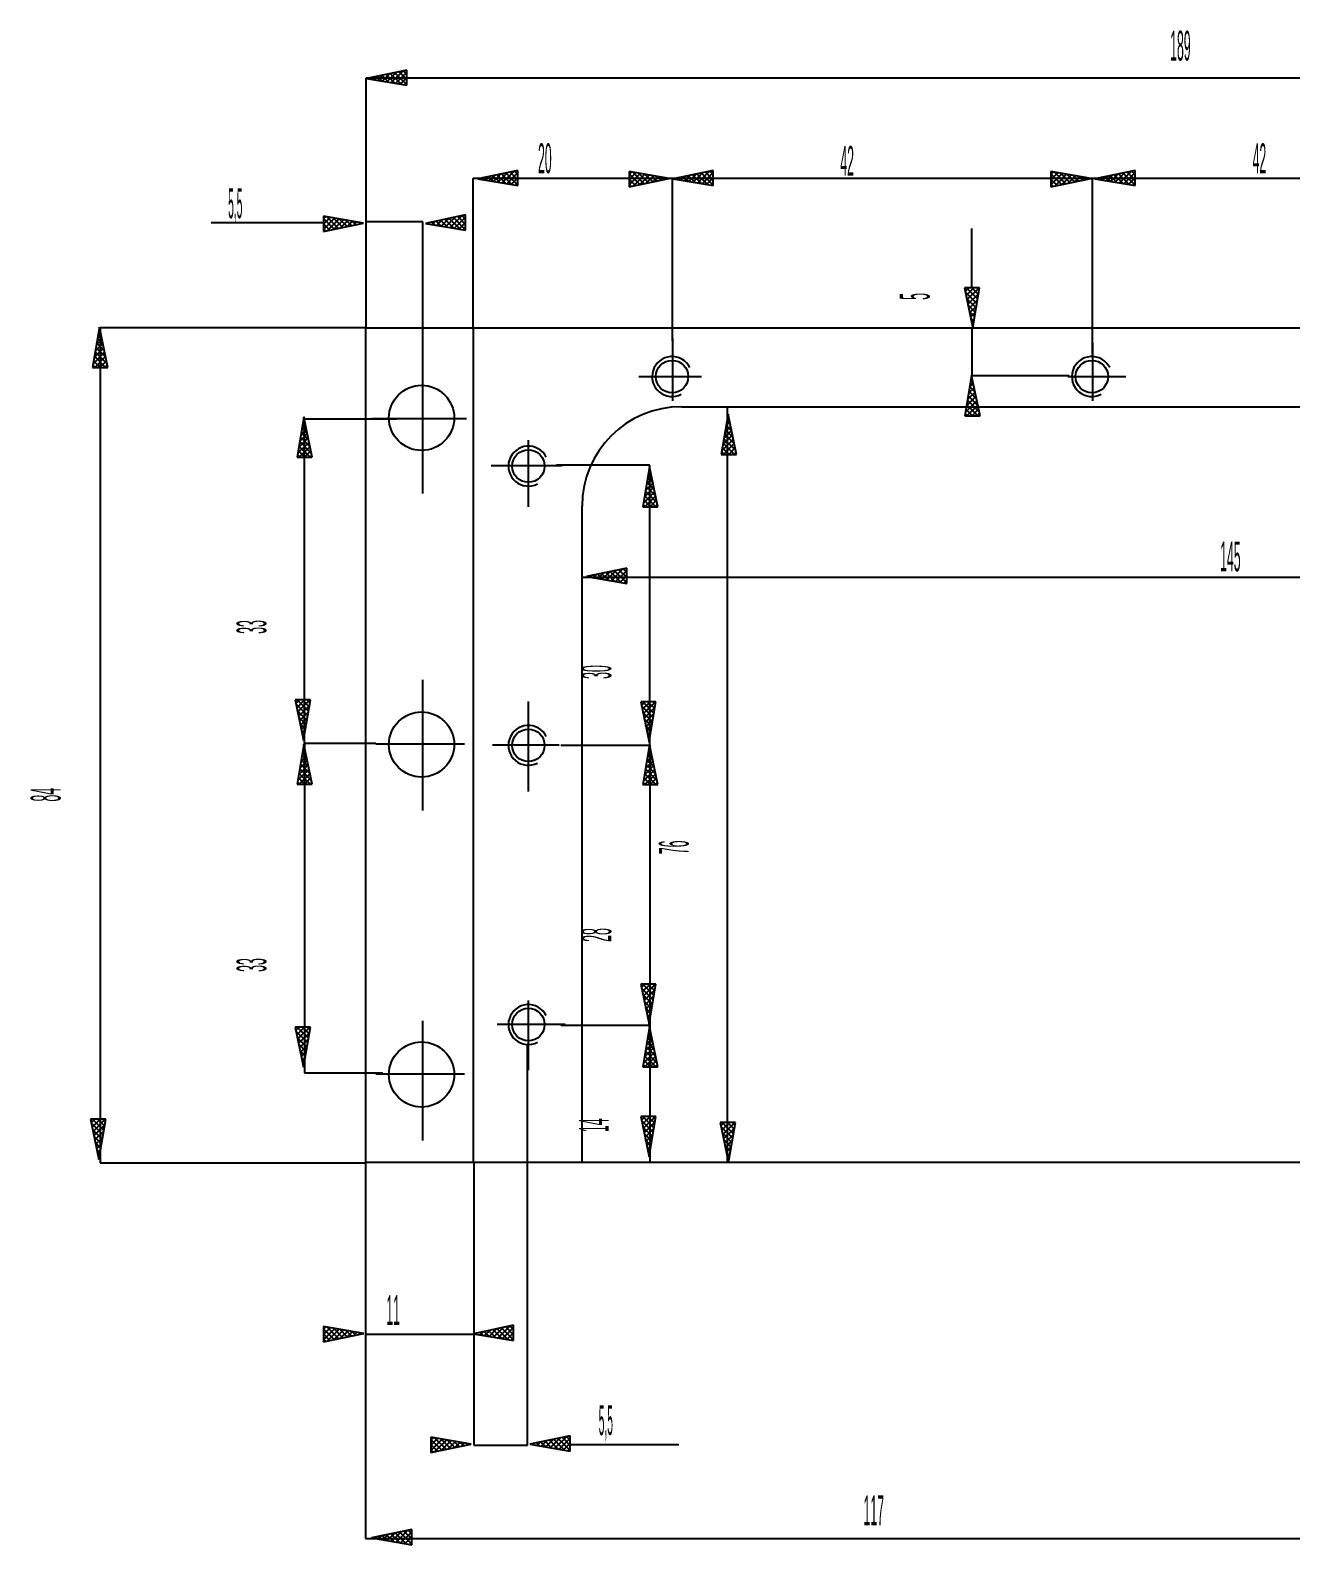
# Model space of a CAD drawing. Extents: x 1.2 to 11.13, y 0.34 to 6.71.
# Drawn here: x 1.2 to 6.19, y 0.71 to 6.71 of the extents above; entities that cross this region are included whole.
import ezdxf

# ---------------------------------------------------------------- set-up
doc = ezdxf.new("R2010")
doc.units = 0
doc.header["$LTSCALE"] = 10
doc.linetypes.add('DASHDOT', pattern=[1, 0.5, -0.25, 0, -0.25])
doc.layers.add('1', color=1, linetype='CONTINUOUS')

msp = doc.modelspace()

# ---------------------------------------------------------------- linework, layer by layer
at = {"layer": '1', "color": 1, "linetype": 'CONTINUOUS'}
for p, q in [((2.6932, 6.5543), (2.5339, 6.521)), ((2.6521, 6.5457), (2.6138, 6.5074)), ((2.6782, 6.5511), (2.6315, 6.5044)), ((2.6932, 6.496), (2.645, 6.5442)), ((2.6932, 6.5455), (2.6491, 6.5014)), ((2.6932, 6.5166), (2.6621, 6.5478)), ((2.6932, 6.5373), (2.6792, 6.5513)), ((2.6932, 6.4939), (2.6932, 6.5543)), ((2.6932, 6.4939), (2.6932, 6.5543)), ((9.9709, 6.5216), (2.5314, 6.5216)), ((2.5314, 6.5216), (2.5314, 5.533)), ((2.5339, 6.521), (2.5339, 6.521)), ((2.5339, 6.521), (2.6932, 6.4939)), ((2.5464, 6.5189), (2.5425, 6.5228)), ((2.5477, 6.5239), (2.5433, 6.5194)), ((2.5713, 6.5147), (2.5596, 6.5264)), ((2.5738, 6.5294), (2.5609, 6.5164)), ((2.5962, 6.5104), (2.5767, 6.5299)), ((2.5999, 6.5348), (2.5786, 6.5134)), ((2.6211, 6.5062), (2.5938, 6.5335)), ((2.626, 6.5402), (2.5962, 6.5104)), ((2.646, 6.5019), (2.6109, 6.5371)), ((2.6709, 6.4977), (2.6279, 6.5406)), ((2.6932, 6.5248), (2.6668, 6.4984)), ((2.6932, 6.5042), (2.6844, 6.4954)), ((2.9566, 5.5288), (2.9566, 6.1263)), ((2.9566, 6.1263), (3.7444, 6.1263)), ((3.1334, 6.1565), (2.9741, 6.1233)), ((2.9741, 6.1233), (2.9741, 6.1233)), ((2.9741, 6.1233), (3.1334, 6.0961)), ((2.9865, 6.1212), (2.9826, 6.1251)), ((2.9879, 6.1262), (2.9834, 6.1217)), ((3.0114, 6.1169), (2.9997, 6.1286)), ((3.014, 6.1316), (3.001, 6.1187)), ((3.0363, 6.1127), (3.0168, 6.1322)), ((3.0401, 6.1371), (3.0187, 6.1157)), ((3.0612, 6.1084), (3.0339, 6.1358)), ((3.0661, 6.1425), (3.0363, 6.1127)), ((3.0861, 6.1042), (3.051, 6.1393)), ((3.0922, 6.1479), (3.054, 6.1097)), ((3.111, 6.0999), (3.0681, 6.1429)), ((3.1183, 6.1534), (3.0716, 6.1066)), ((3.1334, 6.0983), (3.0852, 6.1465)), ((3.1334, 6.1477), (3.0893, 6.1036)), ((3.1334, 6.1189), (3.1022, 6.15)), ((3.1334, 6.1271), (3.1069, 6.1006)), ((3.1334, 6.1396), (3.1193, 6.1536)), ((3.1334, 6.0961), (3.1334, 6.1565)), ((3.1334, 6.0961), (3.1334, 6.1565)), ((3.733, 6.1243), (3.5737, 6.1515)), ((3.5737, 6.1515), (3.5737, 6.0911)), ((3.5737, 6.1515), (3.5737, 6.0911)), ((3.5831, 6.1499), (3.5737, 6.1406)), ((3.6007, 6.1469), (3.5737, 6.1199)), ((3.6183, 6.1439), (3.5737, 6.0993)), ((3.6165, 6.1), (3.5737, 6.1427)), ((3.5737, 6.0911), (3.733, 6.1243)), ((3.5994, 6.0964), (3.5737, 6.1221)), ((3.6335, 6.1036), (3.5881, 6.149)), ((3.636, 6.1409), (3.5895, 6.0944)), ((3.6506, 6.1071), (3.613, 6.1448)), ((3.6536, 6.1379), (3.6156, 6.0998)), ((3.6677, 6.1107), (3.6379, 6.1405)), ((3.6713, 6.1349), (3.6417, 6.1053)), ((3.6848, 6.1143), (3.6628, 6.1363)), ((3.6889, 6.1318), (3.6678, 6.1107)), ((3.7019, 6.1178), (3.6877, 6.1321)), ((3.7066, 6.1288), (3.6939, 6.1161)), ((3.719, 6.1214), (3.7126, 6.1278)), ((3.7242, 6.1258), (3.72, 6.1216)), ((3.733, 6.1243), (3.733, 6.1243)), ((3.7444, 6.1263), (3.7444, 5.4809)), ((3.7444, 6.1263), (5.4077, 6.1263)), ((3.9075, 6.1565), (3.7482, 6.1233)), ((3.7482, 6.1233), (3.7482, 6.1233)), ((3.7482, 6.1233), (3.9075, 6.0961)), ((3.7607, 6.1212), (3.7568, 6.1251)), ((3.762, 6.1262), (3.7576, 6.1217)), ((3.7856, 6.1169), (3.7739, 6.1286)), ((3.7881, 6.1316), (3.7752, 6.1187)), ((3.8105, 6.1127), (3.791, 6.1322)), ((3.8142, 6.1371), (3.7928, 6.1157)), ((3.8354, 6.1084), (3.808, 6.1358)), ((3.8403, 6.1425), (3.8105, 6.1127)), ((3.8603, 6.1042), (3.8251, 6.1393)), ((3.8664, 6.1479), (3.8281, 6.1097)), ((3.8852, 6.0999), (3.8422, 6.1429)), ((3.8925, 6.1534), (3.8458, 6.1066)), ((3.9075, 6.0983), (3.8593, 6.1465)), ((3.9075, 6.1477), (3.8634, 6.1036)), ((3.9075, 6.1189), (3.8764, 6.15)), ((3.9075, 6.1271), (3.8811, 6.1006)), ((3.9075, 6.1396), (3.8935, 6.1536)), ((3.9075, 6.0961), (3.9075, 6.1565)), ((3.9075, 6.0961), (3.9075, 6.1565)), ((5.404, 6.1243), (5.2447, 6.1515)), ((5.2447, 6.1515), (5.2447, 6.0911)), ((5.2447, 6.1515), (5.2447, 6.0911)), ((5.254, 6.1499), (5.2447, 6.1406)), ((5.2717, 6.1469), (5.2447, 6.1199)), ((5.2893, 6.1439), (5.2447, 6.0993)), ((5.2874, 6.1), (5.2447, 6.1427)), ((5.2447, 6.0911), (5.404, 6.1243)), ((5.2703, 6.0964), (5.2447, 6.1221)), ((5.3045, 6.1036), (5.259, 6.149)), ((5.3069, 6.1409), (5.2604, 6.0944)), ((5.3216, 6.1071), (5.2839, 6.1448)), ((5.3246, 6.1379), (5.2865, 6.0998)), ((5.3387, 6.1107), (5.3088, 6.1405)), ((5.3422, 6.1349), (5.3126, 6.1053)), ((5.3558, 6.1143), (5.3337, 6.1363)), ((5.3599, 6.1318), (5.3387, 6.1107)), ((5.3729, 6.1178), (5.3586, 6.1321)), ((5.3775, 6.1288), (5.3648, 6.1161)), ((5.39, 6.1214), (5.3835, 6.1278)), ((5.3952, 6.1258), (5.3909, 6.1216)), ((5.404, 6.1243), (5.404, 6.1243)), ((5.4077, 6.1263), (5.4077, 5.4271)), ((5.4077, 6.1263), (7.0633, 6.1263)), ((5.5785, 6.1565), (5.4192, 6.1233)), ((5.4192, 6.1233), (5.4192, 6.1233)), ((5.4192, 6.1233), (5.5785, 6.0961)), ((5.4316, 6.1212), (5.4277, 6.1251)), ((5.433, 6.1262), (5.4285, 6.1217)), ((5.4565, 6.1169), (5.4448, 6.1286)), ((5.4591, 6.1316), (5.4461, 6.1187)), ((5.4814, 6.1127), (5.4619, 6.1322)), ((5.4852, 6.1371), (5.4638, 6.1157)), ((5.5063, 6.1084), (5.479, 6.1358)), ((5.5113, 6.1425), (5.4814, 6.1127)), ((5.5313, 6.1042), (5.4961, 6.1393)), ((5.5374, 6.1479), (5.4991, 6.1097)), ((5.5562, 6.0999), (5.5132, 6.1429)), ((5.5635, 6.1534), (5.5167, 6.1066)), ((5.5785, 6.0983), (5.5303, 6.1465)), ((5.5785, 6.1477), (5.5344, 6.1036)), ((5.5785, 6.1189), (5.5474, 6.15)), ((5.5785, 6.1271), (5.552, 6.1006)), ((5.5785, 6.1396), (5.5644, 6.1536)), ((5.5785, 6.0961), (5.5785, 6.1565)), ((5.5785, 6.0961), (5.5785, 6.1565)), ((3.1334, 6.1064), (3.1245, 6.0976)), ((3.5823, 6.0929), (3.5737, 6.1014)), ((3.9075, 6.1064), (3.8987, 6.0976)), ((5.2532, 6.0929), (5.2447, 6.1014)), ((5.5785, 6.1064), (5.5697, 6.0976)), ((2.3622, 5.9491), (1.9177, 5.9491)), ((2.522, 5.9476), (2.3627, 5.9748)), ((2.3627, 5.9748), (2.3627, 5.9144)), ((2.3627, 5.9748), (2.3627, 5.9144)), ((2.372, 5.9732), (2.3627, 5.9639)), ((2.3896, 5.9702), (2.3627, 5.9432)), ((2.4073, 5.9672), (2.3627, 5.9225)), ((2.4054, 5.9233), (2.3627, 5.966)), ((2.3627, 5.9144), (2.522, 5.9476)), ((2.3883, 5.9197), (2.3627, 5.9453)), ((2.4225, 5.9268), (2.377, 5.9723)), ((2.4249, 5.9641), (2.3784, 5.9176)), ((2.4396, 5.9304), (2.4019, 5.9681)), ((2.4426, 5.9611), (2.4045, 5.9231)), ((2.4567, 5.934), (2.4268, 5.9638)), ((2.4602, 5.9581), (2.4306, 5.9285)), ((2.4738, 5.9375), (2.4517, 5.9596)), ((2.4779, 5.9551), (2.4567, 5.934)), ((2.4909, 5.9411), (2.4766, 5.9553)), ((2.4955, 5.9521), (2.4828, 5.9394)), ((2.5079, 5.9447), (2.5015, 5.9511)), ((2.5131, 5.9491), (2.5089, 5.9449)), ((2.522, 5.9476), (2.522, 5.9476)), ((2.7564, 5.952), (2.5303, 5.952)), ((2.7564, 5.4257), (2.7564, 5.952)), ((2.9264, 5.9798), (2.7671, 5.9466)), ((2.7671, 5.9466), (2.7671, 5.9466)), ((2.7671, 5.9466), (2.9264, 5.9194)), ((2.7796, 5.9444), (2.7757, 5.9483)), ((2.7809, 5.9494), (2.7764, 5.945)), ((2.8045, 5.9402), (2.7928, 5.9519)), ((2.807, 5.9549), (2.7941, 5.942)), ((2.8294, 5.9359), (2.8098, 5.9555)), ((2.8331, 5.9603), (2.8117, 5.9389)), ((2.8543, 5.9317), (2.8269, 5.959)), ((2.8592, 5.9658), (2.8294, 5.9359)), ((2.8792, 5.9274), (2.844, 5.9626)), ((2.8853, 5.9712), (2.847, 5.9329)), ((2.9041, 5.9232), (2.8611, 5.9662)), ((2.9114, 5.9767), (2.8647, 5.9299)), ((2.9264, 5.9215), (2.8782, 5.9697)), ((2.9264, 5.971), (2.8823, 5.9269)), ((2.9264, 5.9422), (2.8953, 5.9733)), ((2.9264, 5.9504), (2.8999, 5.9239)), ((2.9264, 5.9628), (2.9124, 5.9769)), ((2.9264, 5.9194), (2.9264, 5.9798)), ((2.9264, 5.9194), (2.9264, 5.9798)), ((2.3712, 5.9161), (2.3627, 5.9247)), ((2.9264, 5.9297), (2.9176, 5.9209)), ((4.9318, 5.6895), (4.9318, 5.9258)), ((4.9626, 5.6912), (4.9022, 5.6912)), ((4.9022, 5.6912), (4.9354, 5.5319)), ((4.9626, 5.6912), (4.9022, 5.6912)), ((4.9192, 5.6912), (4.9051, 5.6772)), ((4.952, 5.6289), (4.9055, 5.6754)), ((4.9398, 5.6912), (4.9087, 5.6601)), ((4.955, 5.6466), (4.9104, 5.6912)), ((4.949, 5.6113), (4.9109, 5.6493)), ((4.9605, 5.6912), (4.9123, 5.643)), ((4.9588, 5.6689), (4.9158, 5.6259)), ((4.9546, 5.644), (4.9194, 5.6088)), ((4.958, 5.6642), (4.9311, 5.6912)), ((4.9354, 5.5319), (4.9626, 5.6912)), ((4.961, 5.6819), (4.9517, 5.6912)), ((4.946, 5.5937), (4.9164, 5.6232)), ((4.943, 5.576), (4.9218, 5.5972)), ((4.9503, 5.6191), (4.923, 5.5917)), ((4.9461, 5.5942), (4.9265, 5.5746)), ((1.4753, 5.5352), (1.4481, 5.3759)), ((1.4782, 5.5212), (1.4718, 5.5148)), ((1.4781, 5.5214), (1.4737, 5.5259)), ((1.4753, 5.5352), (1.4753, 5.5352)), ((1.5085, 5.3759), (1.4753, 5.5352)), ((2.5299, 5.5328), (1.4779, 5.5328)), ((1.4779, 5.5328), (1.4779, 2.2238)), ((2.5299, 5.5328), (9.9709, 5.5328)), ((2.5299, 5.5328), (2.5299, 2.2257)), ((2.9566, 5.5288), (2.9566, 2.2269)), ((4.94, 5.5584), (4.9273, 5.5711)), ((4.9418, 5.5693), (4.9301, 5.5575)), ((4.9369, 5.5407), (4.9327, 5.545)), ((4.9336, 5.3426), (4.9336, 5.5347)), ((4.9376, 5.5444), (4.9337, 5.5405)), ((4.9354, 5.5319), (4.9354, 5.5319)), ((1.4889, 5.4699), (1.459, 5.4401)), ((1.4853, 5.487), (1.4633, 5.465)), ((1.4945, 5.4432), (1.4646, 5.473)), ((1.4817, 5.5041), (1.4675, 5.4899)), ((1.489, 5.4693), (1.4676, 5.4906)), ((1.4836, 5.4954), (1.4707, 5.5083)), ((1.496, 5.4358), (1.4505, 5.3903)), ((1.4791, 5.3759), (1.4526, 5.4024)), ((1.4924, 5.4528), (1.4548, 5.4152)), ((1.4997, 5.3759), (1.4556, 5.4201)), ((1.4996, 5.4187), (1.4568, 5.3759)), ((1.5053, 5.391), (1.4586, 5.4377)), ((1.4999, 5.4171), (1.4616, 5.4553)), ((1.5031, 5.4016), (1.4775, 5.3759)), ((1.4481, 5.3759), (1.5085, 5.3759)), ((1.4481, 5.3759), (1.5085, 5.3759)), ((1.4584, 5.3759), (1.4496, 5.3848)), ((1.5067, 5.3845), (1.4981, 5.3759)), ((4.9308, 5.3434), (4.9036, 5.1841)), ((4.9308, 5.3434), (4.9308, 5.3434)), ((4.964, 5.1841), (4.9308, 5.3434)), ((5.3169, 5.3426), (4.9336, 5.3426)), ((4.9408, 5.2952), (4.9188, 5.2732)), ((4.95, 5.2513), (4.9201, 5.2812)), ((4.9373, 5.3123), (4.923, 5.2981)), ((4.9445, 5.2774), (4.9232, 5.2988)), ((4.9391, 5.3035), (4.9262, 5.3164)), ((4.9337, 5.3294), (4.9273, 5.323)), ((4.9336, 5.3296), (4.9292, 5.3341)), ((4.9515, 5.2439), (4.906, 5.1984)), ((4.9479, 5.261), (4.9103, 5.2234)), ((4.9552, 5.1841), (4.9111, 5.2282)), ((4.9551, 5.2268), (4.9123, 5.1841)), ((4.9609, 5.1991), (4.9141, 5.2459)), ((4.9444, 5.2781), (4.9145, 5.2483)), ((4.9554, 5.2252), (4.9171, 5.2635)), ((2.2856, 5.1793), (2.2584, 5.02)), ((2.2885, 5.1652), (2.2821, 5.1588)), ((2.2885, 5.1655), (2.284, 5.1699)), ((2.2856, 5.1793), (2.2856, 5.1793)), ((2.3188, 5.02), (2.2856, 5.1793)), ((2.2883, 3.8849), (2.2883, 5.1719)), ((2.2883, 5.1719), (2.6525, 5.1719)), ((3.7813, 5.2202), (8.7233, 5.2202)), ((3.9664, 5.1905), (3.9392, 5.0312)), ((3.9747, 5.1506), (3.9618, 5.1635)), ((3.9625, 5.2195), (3.9625, 2.2297)), ((3.9694, 5.1765), (3.9629, 5.1701)), ((3.9693, 5.1767), (3.9648, 5.1812)), ((3.9664, 5.1905), (3.9664, 5.1905)), ((3.9997, 5.0312), (3.9664, 5.1905)), ((4.9036, 5.1841), (4.964, 5.1841)), ((4.9036, 5.1841), (4.964, 5.1841)), ((4.9139, 5.1841), (4.9051, 5.1929)), ((4.9346, 5.1841), (4.9081, 5.2106)), ((4.9586, 5.2097), (4.933, 5.1841)), ((4.9622, 5.1927), (4.9537, 5.1841)), ((2.2992, 5.114), (2.2693, 5.0841)), ((2.2956, 5.1311), (2.2736, 5.109)), ((2.3048, 5.0872), (2.275, 5.117)), ((2.2921, 5.1482), (2.2778, 5.1339)), ((2.2993, 5.1133), (2.278, 5.1347)), ((2.2939, 5.1394), (2.281, 5.1523)), ((3.9836, 5.1081), (3.9459, 5.0705)), ((3.98, 5.1252), (3.9502, 5.0954)), ((3.9911, 5.0723), (3.9528, 5.1106)), ((3.9765, 5.1423), (3.9544, 5.1203)), ((3.9856, 5.0984), (3.9558, 5.1283)), ((3.9729, 5.1594), (3.9587, 5.1452)), ((3.9802, 5.1245), (3.9588, 5.1459)), ((2.3063, 5.0798), (2.2608, 5.0343)), ((2.2894, 5.02), (2.2629, 5.0464)), ((2.3028, 5.0969), (2.2651, 5.0592)), ((2.31, 5.02), (2.2659, 5.0641)), ((2.3099, 5.0627), (2.2672, 5.02)), ((2.3157, 5.035), (2.2689, 5.0817)), ((2.3102, 5.0611), (2.272, 5.0994)), ((2.3135, 5.0456), (2.2878, 5.02)), ((3.9872, 5.091), (3.9417, 5.0456)), ((3.9702, 5.0312), (3.9438, 5.0577)), ((3.9909, 5.0312), (3.9468, 5.0753)), ((3.9907, 5.0739), (3.948, 5.0312)), ((3.9965, 5.0462), (3.9498, 5.093)), ((3.9943, 5.0569), (3.9687, 5.0312)), ((2.2584, 5.02), (2.3188, 5.02)), ((2.2584, 5.02), (2.3188, 5.02)), ((2.2687, 5.02), (2.2599, 5.0288)), ((2.317, 5.0285), (2.3085, 5.02)), ((3.6555, 4.9887), (3.2864, 4.9887)), ((3.655, 4.9832), (3.6279, 4.8239)), ((3.655, 4.9832), (3.655, 4.9832)), ((3.6883, 4.8239), (3.655, 4.9832)), ((3.6555, 3.8788), (3.6555, 4.9887)), ((3.9392, 5.0312), (3.9997, 5.0312)), ((3.9392, 5.0312), (3.9997, 5.0312)), ((3.9496, 5.0312), (3.9408, 5.04)), ((3.9979, 5.0398), (3.9893, 5.0312)), ((3.6651, 4.935), (3.6431, 4.913)), ((3.6615, 4.9521), (3.6473, 4.9379)), ((3.6688, 4.9172), (3.6474, 4.9386)), ((3.6634, 4.9433), (3.6504, 4.9562)), ((3.658, 4.9692), (3.6516, 4.9628)), ((3.6579, 4.9694), (3.6535, 4.9739)), ((3.6758, 4.8837), (3.6303, 4.8383)), ((3.6722, 4.9008), (3.6346, 4.8632)), ((3.6795, 4.8239), (3.6354, 4.868)), ((3.6794, 4.8666), (3.6366, 4.8239)), ((3.6851, 4.8389), (3.6384, 4.8857)), ((3.6687, 4.9179), (3.6388, 4.8881)), ((3.6797, 4.865), (3.6414, 4.9033)), ((3.6742, 4.8911), (3.6444, 4.921)), ((3.3876, 2.2269), (3.3876, 4.8265)), ((3.6279, 4.8239), (3.6883, 4.8239)), ((3.6279, 4.8239), (3.6883, 4.8239)), ((3.6382, 4.8239), (3.6294, 4.8327)), ((3.6588, 4.8239), (3.6324, 4.8504)), ((3.6829, 4.8496), (3.6573, 4.8239)), ((3.6865, 4.8325), (3.6779, 4.8239)), ((3.5647, 4.5804), (3.4054, 4.5471)), ((3.4975, 4.5663), (3.4677, 4.5365)), ((3.5175, 4.528), (3.4823, 4.5632)), ((3.5236, 4.5718), (3.4853, 4.5335)), ((3.5424, 4.5238), (3.4994, 4.5667)), ((3.5497, 4.5772), (3.503, 4.5305)), ((3.5647, 4.5221), (3.5165, 4.5703)), ((3.5647, 4.5716), (3.5206, 4.5275)), ((3.5647, 4.5428), (3.5336, 4.5739)), ((3.5647, 4.5634), (3.5507, 4.5774)), ((3.5647, 4.52), (3.5647, 4.5804)), ((3.5647, 4.52), (3.5647, 4.5804)), ((3.3848, 4.544), (9.1018, 4.544)), ((3.4054, 4.5471), (3.4054, 4.5471)), ((3.4054, 4.5471), (3.5647, 4.52)), ((3.4179, 4.545), (3.414, 4.5489)), ((3.4192, 4.55), (3.4147, 4.5456)), ((3.4428, 4.5408), (3.4311, 4.5525)), ((3.4453, 4.5555), (3.4324, 4.5425)), ((3.4677, 4.5365), (3.4482, 4.5561)), ((3.4714, 4.5609), (3.45, 4.5395)), ((3.4926, 4.5323), (3.4652, 4.5596)), ((3.5647, 4.5509), (3.5382, 4.5245)), ((3.5647, 4.5303), (3.5559, 4.5215)), ((2.3112, 4.0578), (2.2508, 4.0578)), ((2.2508, 4.0578), (2.284, 3.8985)), ((2.3112, 4.0578), (2.2508, 4.0578)), ((2.2678, 4.0578), (2.2537, 4.0438)), ((2.3006, 3.9956), (2.2541, 4.0421)), ((2.2884, 4.0578), (2.2573, 4.0267)), ((2.3036, 4.0132), (2.259, 4.0578)), ((2.3091, 4.0578), (2.2609, 4.0096)), ((2.3074, 4.0355), (2.2644, 3.9925)), ((2.3066, 4.0309), (2.2797, 4.0578)), ((2.284, 3.8985), (2.3112, 4.0578)), ((2.3096, 4.0485), (2.3003, 4.0578)), ((3.6802, 4.0507), (3.6198, 4.0507)), ((3.6198, 4.0507), (3.653, 3.8914)), ((3.6802, 4.0507), (3.6198, 4.0507)), ((3.6367, 4.0507), (3.6227, 4.0366)), ((3.6695, 3.9884), (3.623, 4.0349)), ((3.6574, 4.0507), (3.6262, 4.0195)), ((3.6725, 4.0061), (3.6279, 4.0507)), ((3.678, 4.0507), (3.6298, 4.0025)), ((3.6763, 4.0283), (3.6334, 3.9854)), ((3.6756, 4.0237), (3.6486, 4.0507)), ((3.653, 3.8914), (3.6802, 4.0507)), ((3.6786, 4.0413), (3.6692, 4.0507)), ((2.2976, 3.9779), (2.2595, 4.016)), ((2.2946, 3.9603), (2.265, 3.9899)), ((2.3032, 4.0106), (2.268, 3.9754)), ((2.2916, 3.9426), (2.2704, 3.9638)), ((2.2989, 3.9857), (2.2716, 3.9583)), ((3.6665, 3.9708), (3.6285, 4.0088)), ((3.6635, 3.9531), (3.6339, 3.9827)), ((3.6721, 4.0034), (3.6369, 3.9683)), ((3.6678, 3.9785), (3.6405, 3.9512)), ((2.2947, 3.9608), (2.2751, 3.9413)), ((2.2886, 3.925), (2.2759, 3.9377)), ((2.2904, 3.9359), (2.2787, 3.9242)), ((2.2855, 3.9074), (2.2813, 3.9116)), ((2.2862, 3.911), (2.2823, 3.9071)), ((3.6605, 3.9355), (3.6394, 3.9566)), ((3.6636, 3.9536), (3.6441, 3.9341)), ((3.6575, 3.9178), (3.6448, 3.9305)), ((3.6593, 3.9287), (3.6476, 3.917)), ((3.6545, 3.9002), (3.6503, 3.9044)), ((3.6551, 3.9038), (3.6512, 3.8999)), ((2.2856, 3.8832), (2.2584, 3.7239)), ((2.2921, 3.8521), (2.2778, 3.8378)), ((2.2939, 3.8433), (2.281, 3.8562)), ((2.2885, 3.8692), (2.2821, 3.8627)), ((2.284, 3.8985), (2.284, 3.8985)), ((2.2885, 3.8694), (2.284, 3.8739)), ((2.2856, 3.8832), (2.2856, 3.8832)), ((2.3188, 3.7239), (2.2856, 3.8832)), ((2.5705, 3.8849), (2.2883, 3.8849)), ((2.2883, 3.8849), (2.2883, 2.5797)), ((3.3036, 3.8788), (3.6555, 3.8788)), ((3.655, 3.8819), (3.6279, 3.7226)), ((3.6615, 3.8508), (3.6473, 3.8366)), ((3.6634, 3.842), (3.6504, 3.8549)), ((3.658, 3.8679), (3.6516, 3.8615)), ((3.653, 3.8914), (3.653, 3.8914)), ((3.6579, 3.8681), (3.6535, 3.8726)), ((3.655, 3.8819), (3.655, 3.8819)), ((3.6883, 3.7226), (3.655, 3.8819)), ((3.6555, 3.8788), (3.6555, 2.2268)), ((2.3063, 3.7837), (2.2608, 3.7382)), ((2.3028, 3.8008), (2.2651, 3.7631)), ((2.3157, 3.7389), (2.2689, 3.7856)), ((2.2992, 3.8179), (2.2693, 3.788)), ((2.3102, 3.765), (2.272, 3.8033)), ((2.2956, 3.835), (2.2736, 3.8129)), ((2.3048, 3.7911), (2.275, 3.8209)), ((2.2993, 3.8172), (2.278, 3.8386)), ((3.6758, 3.7824), (3.6303, 3.737)), ((3.6722, 3.7995), (3.6346, 3.7619)), ((3.6851, 3.7376), (3.6384, 3.7844)), ((3.6687, 3.8166), (3.6388, 3.7868)), ((3.6797, 3.7637), (3.6414, 3.802)), ((3.6651, 3.8337), (3.6431, 3.8117)), ((3.6742, 3.7898), (3.6444, 3.8197)), ((3.6688, 3.8159), (3.6474, 3.8373)), ((2.2584, 3.7239), (2.3188, 3.7239)), ((2.2584, 3.7239), (2.3188, 3.7239)), ((2.2687, 3.7239), (2.2599, 3.7327)), ((2.2894, 3.7239), (2.2629, 3.7504)), ((2.31, 3.7239), (2.2659, 3.768)), ((2.3099, 3.7666), (2.2672, 3.7239)), ((2.3135, 3.7495), (2.2878, 3.7239)), ((2.317, 3.7324), (2.3085, 3.7239)), ((3.6279, 3.7226), (3.6883, 3.7226)), ((3.6279, 3.7226), (3.6883, 3.7226)), ((3.6382, 3.7226), (3.6294, 3.7314)), ((3.6588, 3.7226), (3.6324, 3.7491)), ((3.6795, 3.7226), (3.6354, 3.7667)), ((3.6794, 3.7653), (3.6366, 3.7226)), ((3.6829, 3.7483), (3.6573, 3.7226)), ((3.6865, 3.7312), (3.6779, 3.7226)), ((3.6802, 2.9322), (3.6198, 2.9322)), ((3.6198, 2.9322), (3.653, 2.7729)), ((3.6802, 2.9322), (3.6198, 2.9322)), ((3.6367, 2.9322), (3.6227, 2.9181)), ((3.6695, 2.8699), (3.623, 2.9164)), ((3.6574, 2.9322), (3.6262, 2.901)), ((3.6725, 2.8876), (3.6279, 2.9322)), ((3.6665, 2.8523), (3.6285, 2.8903)), ((3.678, 2.9322), (3.6298, 2.884)), ((3.6763, 2.9098), (3.6334, 2.8669)), ((3.6721, 2.8849), (3.6369, 2.8498)), ((3.6756, 2.9052), (3.6486, 2.9322)), ((3.653, 2.7729), (3.6802, 2.9322)), ((3.6786, 2.9228), (3.6692, 2.9322)), ((3.6635, 2.8346), (3.6339, 2.8642)), ((3.6605, 2.817), (3.6394, 2.8381)), ((3.6678, 2.86), (3.6405, 2.8327)), ((3.6636, 2.8351), (3.6441, 2.8156)), ((2.3112, 2.7617), (2.2508, 2.7617)), ((2.2508, 2.7617), (2.284, 2.6025)), ((2.3112, 2.7617), (2.2508, 2.7617)), ((2.2678, 2.7617), (2.2537, 2.7477)), ((2.2884, 2.7617), (2.2573, 2.7306)), ((2.3036, 2.7171), (2.259, 2.7617)), ((2.3091, 2.7617), (2.2609, 2.7135)), ((2.3066, 2.7348), (2.2797, 2.7617)), ((2.284, 2.6025), (2.3112, 2.7617)), ((2.3096, 2.7524), (2.3003, 2.7617)), ((3.3036, 2.7688), (3.6555, 2.7688)), ((3.655, 2.7634), (3.6279, 2.6041)), ((3.6575, 2.7993), (3.6448, 2.812)), ((3.6593, 2.8102), (3.6476, 2.7985)), ((3.6545, 2.7817), (3.6503, 2.7859)), ((3.6551, 2.7853), (3.6512, 2.7814)), ((3.653, 2.7729), (3.653, 2.7729)), ((3.655, 2.7634), (3.655, 2.7634)), ((3.6883, 2.6041), (3.655, 2.7634)), ((2.3006, 2.6995), (2.2541, 2.746)), ((2.2976, 2.6818), (2.2595, 2.7199)), ((2.3074, 2.7394), (2.2644, 2.6964)), ((2.3032, 2.7145), (2.268, 2.6794)), ((3.6651, 2.7152), (3.6431, 2.6932)), ((3.6742, 2.6713), (3.6444, 2.7012)), ((3.6615, 2.7323), (3.6473, 2.7181)), ((3.6688, 2.6974), (3.6474, 2.7188)), ((3.6634, 2.7235), (3.6504, 2.7364)), ((3.658, 2.7494), (3.6516, 2.743)), ((3.6579, 2.7496), (3.6535, 2.7541)), ((2.2946, 2.6642), (2.265, 2.6938)), ((2.2916, 2.6466), (2.2704, 2.6677)), ((2.2989, 2.6896), (2.2716, 2.6623)), ((2.2947, 2.6647), (2.2751, 2.6452)), ((2.2886, 2.6289), (2.2759, 2.6416)), ((3.1718, 1.1053), (3.1718, 2.6898)), ((3.6758, 2.6639), (3.6303, 2.6184)), ((3.6722, 2.681), (3.6346, 2.6434)), ((3.6795, 2.6041), (3.6354, 2.6482)), ((3.6794, 2.6468), (3.6366, 2.6041)), ((3.6851, 2.6191), (3.6384, 2.6659)), ((3.6687, 2.6981), (3.6388, 2.6683)), ((3.6797, 2.6452), (3.6414, 2.6835)), ((2.2904, 2.6398), (2.2787, 2.6281)), ((2.2855, 2.6113), (2.2813, 2.6155)), ((2.2862, 2.6149), (2.2823, 2.611)), ((2.284, 2.6025), (2.284, 2.6025)), ((3.6279, 2.6041), (3.6883, 2.6041)), ((3.6279, 2.6041), (3.6883, 2.6041)), ((3.6382, 2.6041), (3.6294, 2.6129)), ((3.6588, 2.6041), (3.6324, 2.6306)), ((3.6829, 2.6298), (3.6573, 2.6041)), ((3.6865, 2.6127), (3.6779, 2.6041)), ((2.2883, 2.5797), (2.5978, 2.5797)), ((3.6802, 2.4073), (3.6198, 2.4073)), ((3.6198, 2.4073), (3.653, 2.248)), ((3.6802, 2.4073), (3.6198, 2.4073)), ((3.6367, 2.4073), (3.6227, 2.3933)), ((3.6574, 2.4073), (3.6262, 2.3762)), ((3.6725, 2.3627), (3.6279, 2.4073)), ((3.678, 2.4073), (3.6298, 2.3591)), ((3.6756, 2.3804), (3.6486, 2.4073)), ((3.653, 2.248), (3.6802, 2.4073)), ((3.6786, 2.398), (3.6692, 2.4073)), ((1.5009, 2.3966), (1.4405, 2.3966)), ((1.4405, 2.3966), (1.4737, 2.2374)), ((1.5009, 2.3966), (1.4405, 2.3966)), ((1.4574, 2.3966), (1.4434, 2.3826)), ((1.4903, 2.3344), (1.4438, 2.3809)), ((1.4781, 2.3966), (1.447, 2.3655)), ((1.4933, 2.352), (1.4487, 2.3966)), ((1.4873, 2.3168), (1.4492, 2.3548)), ((1.4987, 2.3966), (1.4505, 2.3484)), ((1.4971, 2.3743), (1.4541, 2.3314)), ((1.4928, 2.3494), (1.4577, 2.3143)), ((1.4963, 2.3697), (1.4693, 2.3966)), ((1.4737, 2.2374), (1.5009, 2.3966)), ((1.4993, 2.3873), (1.49, 2.3966)), ((3.6695, 2.3451), (3.623, 2.3916)), ((3.6665, 2.3274), (3.6285, 2.3655)), ((3.6763, 2.385), (3.6334, 2.342)), ((3.6721, 2.3601), (3.6369, 2.3249)), ((3.995, 2.3838), (3.9346, 2.3838)), ((3.9346, 2.3838), (3.9678, 2.2245)), ((3.995, 2.3838), (3.9346, 2.3838)), ((3.9515, 2.3838), (3.9375, 2.3698)), ((3.9844, 2.3216), (3.9379, 2.3681)), ((3.9722, 2.3838), (3.9411, 2.3527)), ((3.9874, 2.3392), (3.9428, 2.3838)), ((3.9814, 2.3039), (3.9433, 2.342)), ((3.9928, 2.3838), (3.9446, 2.3356)), ((3.9912, 2.3615), (3.9482, 2.3185)), ((3.9904, 2.3569), (3.9634, 2.3838)), ((3.9678, 2.2245), (3.995, 2.3838)), ((3.9934, 2.3745), (3.9841, 2.3838)), ((1.4842, 2.2991), (1.4547, 2.3287)), ((1.4812, 2.2815), (1.4601, 2.3026)), ((1.4886, 2.3245), (1.4612, 2.2972)), ((1.4843, 2.2996), (1.4648, 2.2801)), ((3.6635, 2.3098), (3.6339, 2.3394)), ((3.6605, 2.2921), (3.6394, 2.3133)), ((3.6678, 2.3352), (3.6405, 2.3078)), ((3.6636, 2.3103), (3.6441, 2.2908)), ((3.6575, 2.2745), (3.6448, 2.2872)), ((3.6593, 2.2854), (3.6476, 2.2737)), ((3.9783, 2.2863), (3.9488, 2.3159)), ((3.9869, 2.3366), (3.9518, 2.3014)), ((3.9753, 2.2686), (3.9542, 2.2898)), ((3.9827, 2.3117), (3.9553, 2.2843)), ((3.9784, 2.2868), (3.9589, 2.2673)), ((1.4782, 2.2638), (1.4655, 2.2765)), ((1.4801, 2.2747), (1.4684, 2.263)), ((1.4752, 2.2462), (1.471, 2.2504)), ((1.4758, 2.2498), (1.4719, 2.2459)), ((1.4737, 2.2374), (1.4737, 2.2374)), ((1.4779, 2.2238), (2.5341, 2.2238)), ((2.5299, 2.2257), (7.1362, 2.2257)), ((2.5299, 2.2257), (2.5299, 0.7345)), ((2.9588, 2.2291), (2.9588, 1.5436)), ((3.6545, 2.2569), (3.6503, 2.2611)), ((3.6551, 2.2605), (3.6512, 2.2566)), ((3.653, 2.248), (3.653, 2.248)), ((3.9723, 2.251), (3.9596, 2.2637)), ((3.9742, 2.2619), (3.9625, 2.2502)), ((3.9693, 2.2333), (3.9651, 2.2376)), ((3.9699, 2.237), (3.966, 2.2331)), ((3.9678, 2.2245), (3.9678, 2.2245)), ((2.5225, 1.5477), (2.3632, 1.5749)), ((2.3632, 1.5749), (2.3632, 1.5145)), ((2.3632, 1.5749), (2.3632, 1.5145)), ((2.3725, 1.5733), (2.3632, 1.564)), ((2.3901, 1.5703), (2.3632, 1.5433)), ((2.4078, 1.5673), (2.3632, 1.5227)), ((2.4059, 1.5234), (2.3632, 1.5661)), ((2.423, 1.527), (2.3775, 1.5725)), ((2.4254, 1.5643), (2.3789, 1.5178)), ((2.4401, 1.5305), (2.4024, 1.5682)), ((2.4431, 1.5613), (2.405, 1.5232)), ((2.4572, 1.5341), (2.4273, 1.564)), ((3.1163, 1.5799), (2.957, 1.5467)), ((3.023, 1.5605), (3.0016, 1.5391)), ((3.0491, 1.5659), (3.0193, 1.5361)), ((3.0691, 1.5276), (3.0339, 1.5627)), ((3.0752, 1.5713), (3.0369, 1.5331)), ((3.094, 1.5233), (3.051, 1.5663)), ((3.1013, 1.5768), (3.0546, 1.5301)), ((3.1163, 1.5217), (3.0681, 1.5699)), ((3.1163, 1.5712), (3.0722, 1.527)), ((3.1163, 1.5423), (3.0852, 1.5734)), ((3.1163, 1.563), (3.1023, 1.577)), ((3.1163, 1.5195), (3.1163, 1.5799)), ((3.1163, 1.5195), (3.1163, 1.5799)), ((2.3632, 1.5145), (2.5225, 1.5477)), ((2.3888, 1.5198), (2.3632, 1.5455)), ((2.3717, 1.5163), (2.3632, 1.5248)), ((2.4607, 1.5583), (2.4311, 1.5287)), ((2.4742, 1.5377), (2.4522, 1.5597)), ((2.4783, 1.5553), (2.4572, 1.5341)), ((2.4913, 1.5412), (2.4771, 1.5555)), ((2.496, 1.5522), (2.4833, 1.5396)), ((2.5084, 1.5448), (2.502, 1.5512)), ((2.5136, 1.5492), (2.5094, 1.545)), ((2.5225, 1.5477), (2.5225, 1.5477)), ((2.9588, 1.5436), (2.5328, 1.5436)), ((2.957, 1.5467), (2.957, 1.5467)), ((2.957, 1.5467), (3.1163, 1.5195)), ((2.9588, 1.5436), (2.9588, 1.1053)), ((2.9695, 1.5446), (2.9656, 1.5485)), ((2.9708, 1.5496), (2.9663, 1.5451)), ((2.9944, 1.5403), (2.9827, 1.552)), ((2.9969, 1.555), (2.984, 1.5421)), ((3.0193, 1.5361), (2.9998, 1.5556)), ((3.0442, 1.5318), (3.0168, 1.5592)), ((3.1163, 1.5505), (3.0899, 1.524)), ((3.1163, 1.5298), (3.1075, 1.521)), ((3.3405, 1.1417), (3.1812, 1.1084)), ((3.3405, 1.0813), (3.3405, 1.1417)), ((3.3405, 1.0813), (3.3405, 1.1417)), ((2.9484, 1.1095), (2.7891, 1.1366)), ((2.7891, 1.1366), (2.7891, 1.0762)), ((2.7891, 1.1366), (2.7891, 1.0762)), ((2.7985, 1.135), (2.7891, 1.1257)), ((2.8161, 1.132), (2.7891, 1.1051)), ((2.8337, 1.129), (2.7891, 1.0844)), ((2.8319, 1.0851), (2.7891, 1.1279)), ((2.7891, 1.0762), (2.9484, 1.1095)), ((2.8148, 1.0816), (2.7891, 1.1072)), ((2.7977, 1.078), (2.7891, 1.0866)), ((2.849, 1.0887), (2.8035, 1.1342)), ((2.8514, 1.126), (2.8049, 1.0795)), ((2.866, 1.0923), (2.8284, 1.1299)), ((2.869, 1.123), (2.831, 1.085)), ((2.8831, 1.0958), (2.8533, 1.1257)), ((2.8867, 1.12), (2.8571, 1.0904)), ((2.9002, 1.0994), (2.8782, 1.1214)), ((2.9043, 1.117), (2.8832, 1.0959)), ((2.9173, 1.103), (2.9031, 1.1172)), ((2.922, 1.114), (2.9093, 1.1013)), ((2.9344, 1.1065), (2.928, 1.1129)), ((2.9396, 1.111), (2.9354, 1.1067)), ((2.9484, 1.1095), (2.9484, 1.1095)), ((2.9588, 1.1053), (3.1718, 1.1053)), ((3.1812, 1.1084), (3.1812, 1.1084)), ((3.1812, 1.1084), (3.3405, 1.0813)), ((3.1937, 1.1063), (3.1898, 1.1102)), ((3.195, 1.1113), (3.1905, 1.1068)), ((3.2186, 1.1021), (3.2069, 1.1138)), ((3.2211, 1.1168), (3.2082, 1.1038)), ((3.2435, 1.0978), (3.224, 1.1173)), ((3.2472, 1.1222), (3.2258, 1.1008)), ((3.2684, 1.0936), (3.241, 1.1209)), ((3.2733, 1.1276), (3.2435, 1.0978)), ((3.2933, 1.0893), (3.2581, 1.1245)), ((3.2994, 1.1331), (3.2611, 1.0948)), ((3.3182, 1.0851), (3.2752, 1.128)), ((3.3255, 1.1385), (3.2788, 1.0918)), ((3.3405, 1.0834), (3.2923, 1.1316)), ((3.3405, 1.1329), (3.2964, 1.0888)), ((3.3405, 1.1041), (3.3094, 1.1352)), ((3.3405, 1.1122), (3.3141, 1.0858)), ((3.3405, 1.1247), (3.3265, 1.1387)), ((3.3306, 1.1074), (3.7713, 1.1074)), ((3.3405, 1.0916), (3.3317, 1.0828)), ((2.5299, 0.7345), (7.1401, 0.7345)), ((2.7128, 0.7708), (2.5535, 0.7376)), ((2.5535, 0.7376), (2.5535, 0.7376)), ((2.5535, 0.7376), (2.7128, 0.7104)), ((2.5659, 0.7355), (2.562, 0.7394)), ((2.5673, 0.7405), (2.5628, 0.736)), ((2.5908, 0.7312), (2.5791, 0.7429)), ((2.5934, 0.7459), (2.5804, 0.733)), ((2.6157, 0.727), (2.5962, 0.7465)), ((2.6195, 0.7514), (2.5981, 0.73)), ((2.6406, 0.7227), (2.6133, 0.7501)), ((2.6455, 0.7568), (2.6157, 0.727)), ((2.6655, 0.7185), (2.6304, 0.7536)), ((2.6716, 0.7622), (2.6334, 0.724)), ((2.6904, 0.7142), (2.6475, 0.7572)), ((2.6977, 0.7677), (2.651, 0.721)), ((2.7128, 0.7126), (2.6646, 0.7608)), ((2.7128, 0.762), (2.6687, 0.7179)), ((2.7128, 0.7332), (2.6816, 0.7643)), ((2.7128, 0.7414), (2.6863, 0.7149)), ((2.7128, 0.7539), (2.6987, 0.7679)), ((2.7128, 0.7207), (2.7039, 0.7119)), ((2.7128, 0.7104), (2.7128, 0.7708)), ((2.7128, 0.7104), (2.7128, 0.7708))]:
    msp.add_line(p, q, dxfattribs=at)
at = {"layer": '1', "color": 1, "linetype": 'DASHDOT'}
for p, q in [((3.7456, 5.4912), (3.7456, 5.2429)), ((5.4093, 5.4735), (5.4093, 5.2429)), ((2.7551, 5.4284), (2.7551, 4.8755)), ((3.6129, 5.3404), (3.8607, 5.3404)), ((5.312, 5.3404), (5.5421, 5.3404)), ((2.5537, 5.1739), (2.9302, 5.1739)), ((3.1741, 5.0875), (3.1741, 4.8228)), ((3.0268, 4.9869), (3.3089, 4.9869)), ((2.7551, 4.1383), (2.7551, 3.6205)), ((3.1741, 4.0518), (3.1741, 3.6951)), ((2.5712, 3.8838), (2.9214, 3.8838)), ((3.0328, 3.8797), (3.2969, 3.8797)), ((3.1741, 2.8666), (3.1741, 2.5904)), ((2.7551, 2.7867), (2.7551, 2.3128)), ((3.0508, 2.7726), (3.3209, 2.7726)), ((2.5712, 2.5761), (2.9214, 2.5761))]:
    msp.add_line(p, q, dxfattribs=at)
at = {"layer": '1', "color": 1, "linetype": 'CONTINUOUS'}
for centre, radius in [((3.7441, 5.3394), 0.0643), ((5.4071, 5.3394), 0.0643), ((2.7518, 5.1757), 0.1291), ((3.1749, 4.9847), 0.0643), ((2.7518, 3.8815), 0.1291), ((3.1749, 3.8782), 0.0643), ((3.1749, 2.7717), 0.0643), ((2.7518, 2.5738), 0.1291)]:
    msp.add_circle(centre, radius, dxfattribs=at)
for centre, radius, start, end in [((3.7441, 5.3394), 0.0792, 26.62161, 297.45415), ((5.4071, 5.3394), 0.0792, 26.62161, 297.45415), ((3.7813, 4.8265), 0.3937, 90, 180), ((3.1749, 4.9847), 0.0792, 26.62161, 297.45415), ((3.1749, 3.8782), 0.0792, 26.62161, 297.45415), ((3.1749, 2.7717), 0.0792, 26.62161, 297.45415)]:
    msp.add_arc(centre, radius, start, end, dxfattribs=at)

# ---------------------------------------------------------------- texts
at = {"layer": '1', "color": 1}
for s, width, p in [('189', 0.308372, (5.7172, 6.5918)), ('20', 0.308372, (3.213, 6.1453)), ('42', 0.308372, (4.4106, 6.1354)), ('42', 0.308372, (6.0438, 6.1453)), ('5,5', 0.256977, (1.9856, 5.9667)), ('145', 0.308372, (5.9151, 4.5676)), ('11', 0.308372, (2.6121, 1.5814)), ('5,5', 0.256977, (3.4535, 1.1448)), ('117', 0.308372, (4.5027, 0.7876))]:
    msp.add_text(s, height=0.11811, dxfattribs=dict(at, width=width)).set_placement(p)
at = {"layer": '1', "color": 1, "width": 0.308372}
for s, height, p in [('5', 0.1181, (4.7644, 5.6436)), ('33', 0.11811, (2.137, 4.3201)), ('30', 0.11811, (3.503, 4.1415)), ('84', 0.11811, (1.3216, 3.6553)), ('76', 0.11811, (3.8098, 3.4469)), ('28', 0.11811, (3.503, 3.0996)), ('33', 0.11811, (2.137, 2.9805)), ('14', 0.11811, (3.4931, 2.3455))]:
    msp.add_text(s, height=height, rotation=90, dxfattribs=at).set_placement(p)

doc.saveas('drawing.dxf')
